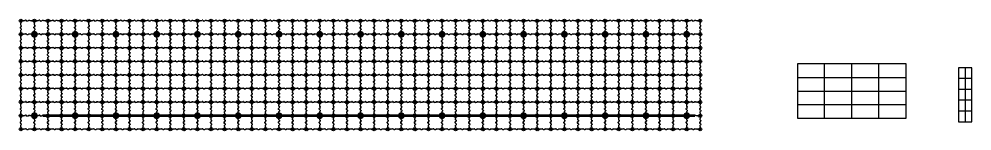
# Model space of a CAD drawing. Header units: millimetres. Extents: x -1449790 to -1271943, y 1093351 to 1381039.
# Drawn here: x -1366611 to -1331553, y 1130573 to 1134700 of the extents above; entities that cross this region are included whole.
import ezdxf

# ---------------------------------------------------------------- set-up
doc = ezdxf.new("R2010")
doc.units = ezdxf.units.MM
doc.header["$LTSCALE"] = 1000
doc.layers.get('0').update_dxf_attribs({"linetype": 'CONTINUOUS'})
doc.layers.add('W-FLOAT_BOWL浮筒', color=253, linetype='CONTINUOUS')

# ---------------------------------------------------------------- blocks, each defined once
blk = doc.blocks.new('浮筒')
at = {"layer": 'W-FLOAT_BOWL浮筒'}
for p, q in [((-49, 527), (-27, 549)), ((-49, 473), (-21, 445)), ((0, 395), (0, 351)), ((55, 479), (21, 445)), ((27, 549), (55, 521)), ((149, 500), (105, 500)), ((171, 484), (155, 497)), ((193, 481), (177, 481)), ((199, 484), (232, 513)), ((261, 516), (239, 516)), ((301, 484), (268, 513)), ((307, 481), (323, 481)), ((329, 484), (345, 497)), ((395, 500), (351, 500)), ((473, 549), (445, 521)), ((445, 479), (479, 445)), ((500, 395), (500, 351)), ((549, 473), (521, 445)), ((527, 549), (549, 527)), ((-49, 27), (-21, 55)), ((-16, 261), (-16, 239)), ((16, 301), (-13, 268)), ((16, 199), (-13, 232)), ((0, 149), (0, 105)), ((16, 329), (3, 345)), ((16, 171), (3, 155)), ((19, 307), (19, 323)), ((19, 193), (19, 177)), ((21, 55), (55, 21)), ((149, 0), (105, 0)), ((203, -13), (236, 16)), ((258, 19), (242, 19)), ((297, -13), (264, 16)), ((395, 0), (351, 0)), ((479, 55), (445, 21)), ((481, 258), (481, 242)), ((513, 297), (484, 264)), ((513, 203), (484, 236)), ((500, 149), (500, 105)), ((513, 333), (503, 345)), ((513, 167), (503, 155)), ((516, 304), (516, 326)), ((516, 196), (516, 174)), ((549, 27), (521, 55)), ((-27, -49), (-49, -27)), ((27, -49), (55, -21)), ((167, -13), (155, -3)), ((196, -16), (174, -16)), ((304, -16), (326, -16)), ((333, -13), (345, -3)), ((473, -49), (445, -21)), ((549, -27), (527, -49))]:
    blk.add_line(p, q, dxfattribs=at)
for centre, radius, start, end in [((-22, 500), 38, 135, 225), ((-24, 500), 7, 90, 270), ((0, 522), 38, 45, 135), ((0, 500), 25, 106.2602, 163.7398), ((0, 500), 25, 196.2602, 253.7398), ((-70, 395), 70, 0, 45), ((0, 524), 7, 0, 180), ((0, 476), 7, 180, 0), ((70, 395), 70, 135, 180), ((10, 351), 10, 180, 222.2737), ((0, 500), 25, 16.2602, 73.7398), ((0, 500), 25, 286.2602, 343.7398), ((24, 500), 7, 270, 90), ((105, 570), 70, 225, 270), ((105, 430), 70, 90, 135), ((149, 490), 10, 47.7263, 90), ((177, 491), 10, 227.7263, 270), ((193, 491), 10, 270, 312.2737), ((239, 506), 10, 90, 132.2737), ((261, 506), 10, 47.7263, 90), ((307, 491), 10, 227.7263, 270), ((323, 491), 10, 270, 312.2737), ((351, 490), 10, 90, 132.2737), ((395, 570), 70, 270, 315), ((395, 430), 70, 45, 90), ((476, 500), 7, 90, 270), ((500, 522), 38, 45, 135), ((500, 500), 25, 106.2602, 163.7398), ((500, 500), 25, 196.2602, 253.7398), ((430, 395), 70, 0, 45), ((500, 524), 7, 0, 180), ((500, 476), 7, 180, 0), ((570, 395), 70, 135, 180), ((510, 351), 10, 180, 222.2737), ((500, 500), 25, 16.2602, 73.7398), ((500, 500), 25, 286.2602, 343.7398), ((524, 500), 7, 270, 90), ((522, 500), 38, 315, 45), ((-22, 0), 38, 135, 225), ((-24, 0), 7, 90, 270), ((0, 0), 25, 106.2602, 163.7398), ((-70, 105), 70, 315, 0), ((-6, 261), 10, 137.7263, 180), ((-6, 239), 10, 180, 222.2737), ((0, 24), 7, 0, 180), ((10, 149), 10, 137.7263, 180), ((70, 105), 70, 180, 225), ((0, 0), 25, 16.2602, 73.7398), ((9, 323), 10, 0, 42.2737), ((9, 307), 10, 317.7263, 0), ((9, 193), 10, 0, 42.2737), ((9, 177), 10, 317.7263, 0), ((24, 0), 7, 270, 90), ((105, 70), 70, 225, 270), ((105, -70), 70, 90, 135), ((149, -10), 10, 47.7263, 90), ((242, 9), 10, 90, 132.2737), ((258, 9), 10, 47.7263, 90), ((351, -10), 10, 90, 132.2737), ((395, 70), 70, 270, 315), ((395, -70), 70, 45, 90), ((476, 0), 7, 90, 270), ((500, 0), 25, 106.2602, 163.7398), ((430, 105), 70, 315, 0), ((491, 258), 10, 137.7263, 180), ((491, 242), 10, 180, 222.2737), ((500, 24), 7, 0, 180), ((510, 149), 10, 137.7263, 180), ((570, 105), 70, 180, 225), ((500, 0), 25, 16.2602, 73.7398), ((506, 326), 10, 0, 42.2737), ((506, 304), 10, 317.7263, 0), ((506, 196), 10, 0, 42.2737), ((506, 174), 10, 317.7263, 0), ((524, 0), 7, 270, 90), ((522, 0), 38, 315, 45), ((0, -22), 38, 225, 315), ((0, 0), 25, 196.2602, 253.7398), ((0, -24), 7, 180, 0), ((0, 0), 25, 286.2602, 343.7398), ((174, -6), 10, 227.7263, 270), ((196, -6), 10, 270, 312.2737), ((304, -6), 10, 227.7263, 270), ((326, -6), 10, 270, 312.2737), ((500, -22), 38, 225, 315), ((500, 0), 25, 196.2602, 253.7398), ((500, -24), 7, 180, 0), ((500, 0), 25, 286.2602, 343.7398)]:
    blk.add_arc(centre, radius, start, end, dxfattribs=at)
blk = doc.blocks.new('*U109')
blk.add_blockref('浮筒', (-250, -250))
blk = doc.blocks.new('*U111')
at = {"color": 0, "linetype": 'ByBlock', "lineweight": -2, "transparency": 16777216}
for p in [(0, 3500), (500, 3500), (1000, 3500), (1500, 3500), (2000, 3500), (2500, 3500), (3000, 3500), (3500, 3500), (4000, 3500), (4500, 3500), (5000, 3500), (5500, 3500), (6000, 3500), (6500, 3500), (7000, 3500), (7500, 3500), (8000, 3500), (8500, 3500), (9000, 3500), (9500, 3500), (10000, 3500), (10500, 3500), (11000, 3500), (11500, 3500), (12000, 3500), (12500, 3500), (13000, 3500), (13500, 3500), (14000, 3500), (14500, 3500), (15000, 3500), (15500, 3500), (16000, 3500), (16500, 3500), (17000, 3500), (17500, 3500), (18000, 3500), (18500, 3500), (19000, 3500), (19500, 3500), (20000, 3500), (20500, 3500), (21000, 3500), (21500, 3500), (22000, 3500), (22500, 3500), (23000, 3500), (23500, 3500), (24000, 3500), (24500, 3500), (0, 3000), (500, 3000), (1000, 3000), (1500, 3000), (2000, 3000), (2500, 3000), (3000, 3000), (3500, 3000), (4000, 3000), (4500, 3000), (5000, 3000), (5500, 3000), (6000, 3000), (6500, 3000), (7000, 3000), (7500, 3000), (8000, 3000), (8500, 3000), (9000, 3000), (9500, 3000), (10000, 3000), (10500, 3000), (11000, 3000), (11500, 3000), (12000, 3000), (12500, 3000), (13000, 3000), (13500, 3000), (14000, 3000), (14500, 3000), (15000, 3000), (15500, 3000), (16000, 3000), (16500, 3000), (17000, 3000), (17500, 3000), (18000, 3000), (18500, 3000), (19000, 3000), (19500, 3000), (20000, 3000), (20500, 3000), (21000, 3000), (21500, 3000), (22000, 3000), (22500, 3000), (23000, 3000), (23500, 3000), (24000, 3000), (24500, 3000), (0, 2500), (500, 2500), (1000, 2500), (1500, 2500), (2000, 2500), (2500, 2500), (3000, 2500), (3500, 2500), (4000, 2500), (4500, 2500), (5000, 2500), (5500, 2500), (6000, 2500), (6500, 2500), (7000, 2500), (7500, 2500), (8000, 2500), (8500, 2500), (9000, 2500), (9500, 2500), (10000, 2500), (10500, 2500), (11000, 2500), (11500, 2500), (12000, 2500), (12500, 2500), (13000, 2500), (13500, 2500), (14000, 2500), (14500, 2500), (15000, 2500), (15500, 2500), (16000, 2500), (16500, 2500), (17000, 2500), (17500, 2500), (18000, 2500), (18500, 2500), (19000, 2500), (19500, 2500), (20000, 2500), (20500, 2500), (21000, 2500), (21500, 2500), (22000, 2500), (22500, 2500), (23000, 2500), (23500, 2500), (24000, 2500), (24500, 2500), (0, 2000), (500, 2000), (1000, 2000), (1500, 2000), (2000, 2000), (2500, 2000), (3000, 2000), (3500, 2000), (4000, 2000), (4500, 2000), (5000, 2000), (5500, 2000), (6000, 2000), (6500, 2000), (7000, 2000), (7500, 2000), (8000, 2000), (8500, 2000), (9000, 2000), (9500, 2000), (10000, 2000), (10500, 2000), (11000, 2000), (11500, 2000), (12000, 2000), (12500, 2000), (13000, 2000), (13500, 2000), (14000, 2000), (14500, 2000), (15000, 2000), (15500, 2000), (16000, 2000), (16500, 2000), (17000, 2000), (17500, 2000), (18000, 2000), (18500, 2000), (19000, 2000), (19500, 2000), (20000, 2000), (20500, 2000), (21000, 2000), (21500, 2000), (22000, 2000), (22500, 2000), (23000, 2000), (23500, 2000), (24000, 2000), (24500, 2000), (0, 1500), (500, 1500), (1000, 1500), (1500, 1500), (2000, 1500), (2500, 1500), (3000, 1500), (3500, 1500), (4000, 1500), (4500, 1500), (5000, 1500), (5500, 1500), (6000, 1500), (6500, 1500), (7000, 1500), (7500, 1500), (8000, 1500), (8500, 1500), (9000, 1500), (9500, 1500), (10000, 1500), (10500, 1500), (11000, 1500), (11500, 1500), (12000, 1500), (12500, 1500), (13000, 1500), (13500, 1500), (14000, 1500), (14500, 1500), (15000, 1500), (15500, 1500), (16000, 1500), (16500, 1500), (17000, 1500), (17500, 1500), (18000, 1500), (18500, 1500), (19000, 1500), (19500, 1500), (20000, 1500), (20500, 1500), (21000, 1500), (21500, 1500), (22000, 1500), (22500, 1500), (23000, 1500), (23500, 1500), (24000, 1500), (24500, 1500), (0, 1000), (500, 1000), (1000, 1000), (1500, 1000), (2000, 1000), (2500, 1000), (3000, 1000), (3500, 1000), (4000, 1000), (4500, 1000), (5000, 1000), (5500, 1000), (6000, 1000), (6500, 1000), (7000, 1000), (7500, 1000), (8000, 1000), (8500, 1000), (9000, 1000), (9500, 1000), (10000, 1000), (10500, 1000), (11000, 1000), (11500, 1000), (12000, 1000), (12500, 1000), (13000, 1000), (13500, 1000), (14000, 1000), (14500, 1000), (15000, 1000), (15500, 1000), (16000, 1000), (16500, 1000), (17000, 1000), (17500, 1000), (18000, 1000), (18500, 1000), (19000, 1000), (19500, 1000), (20000, 1000), (20500, 1000), (21000, 1000), (21500, 1000), (22000, 1000), (22500, 1000), (23000, 1000), (23500, 1000), (24000, 1000), (24500, 1000), (0, 500), (500, 500), (1000, 500), (1500, 500), (2000, 500), (2500, 500), (3000, 500), (3500, 500), (4000, 500), (4500, 500), (5000, 500), (5500, 500), (6000, 500), (6500, 500), (7000, 500), (7500, 500), (8000, 500), (8500, 500), (9000, 500), (9500, 500), (10000, 500), (10500, 500), (11000, 500), (11500, 500), (12000, 500), (12500, 500), (13000, 500), (13500, 500), (14000, 500), (14500, 500), (15000, 500), (15500, 500), (16000, 500), (16500, 500), (17000, 500), (17500, 500), (18000, 500), (18500, 500), (19000, 500), (19500, 500), (20000, 500), (20500, 500), (21000, 500), (21500, 500), (22000, 500), (22500, 500), (23000, 500), (23500, 500), (24000, 500), (24500, 500), (0, 0), (500, 0), (1000, 0), (1500, 0), (2000, 0), (2500, 0), (3000, 0), (3500, 0), (4000, 0), (4500, 0), (5000, 0), (5500, 0), (6000, 0), (6500, 0), (7000, 0), (7500, 0), (8000, 0), (8500, 0), (9000, 0), (9500, 0), (10000, 0), (10500, 0), (11000, 0), (11500, 0), (12000, 0), (12500, 0), (13000, 0), (13500, 0), (14000, 0), (14500, 0), (15000, 0), (15500, 0), (16000, 0), (16500, 0), (17000, 0), (17500, 0), (18000, 0), (18500, 0), (19000, 0), (19500, 0), (20000, 0), (20500, 0), (21000, 0), (21500, 0), (22000, 0), (22500, 0), (23000, 0), (23500, 0), (24000, 0), (24500, 0)]:
    blk.add_blockref('*U109', p, dxfattribs=at)
blk = doc.blocks.new('*U113')
at = {"color": 2, "const_width": 50}
blk.add_lwpolyline([(100, 0, 1), (-100, 0, 1)], format="xyb", close=True, dxfattribs=at)
blk = doc.blocks.new('*U114')
at = {"color": 0, "linetype": 'ByBlock', "lineweight": -2, "transparency": 16777216}
for p in [(0, 0), (1500, 0), (3000, 0), (4500, 0), (6000, 0), (7500, 0), (9000, 0), (10500, 0), (12000, 0), (13500, 0), (15000, 0), (16500, 0), (18000, 0), (19500, 0), (21000, 0), (22500, 0), (24000, 0)]:
    blk.add_blockref('*U113', p, dxfattribs=at)
blk = doc.blocks.new('*U115')
at = {"color": 2, "const_width": 50}
blk.add_lwpolyline([(100, 0, 1), (-100, 0, 1)], format="xyb", close=True, dxfattribs=at)
blk = doc.blocks.new('*U117')
at = {"color": 0, "linetype": 'ByBlock', "lineweight": -2, "transparency": 16777216}
for p in [(0, 0), (1500, 0), (3000, 0), (4500, 0), (6000, 0), (7500, 0), (9000, 0), (10500, 0), (12000, 0), (13500, 0), (15000, 0), (16500, 0), (18000, 0), (19500, 0), (21000, 0), (22500, 0), (24000, 0)]:
    blk.add_blockref('*U115', p, dxfattribs=at)

msp = doc.modelspace()

# ---------------------------------------------------------------- linework, layer by layer
for points in [[(-1337973.2, 1131043.8), (-1333973.2, 1131043.8), (-1333973.2, 1133043.8), (-1337973.2, 1133043.8)], [(-1332052.6, 1130904.6), (-1331552.6, 1130904.6), (-1331552.6, 1132904.6), (-1332052.6, 1132904.6)]]:
    msp.add_lwpolyline(points, close=True)
for points in [[(-1336973.2, 1131043.8), (-1336973.2, 1133043.8)], [(-1335973.2, 1131043.8), (-1335973.2, 1133043.8)], [(-1334973.2, 1131043.8), (-1334973.2, 1133043.8)], [(-1331802.6, 1132904.6), (-1331802.6, 1130904.6)], [(-1337973.2, 1132543.8), (-1333973.2, 1132543.8)], [(-1331552.6, 1132504.6), (-1332052.6, 1132504.6)], [(-1337973.2, 1132043.8), (-1333973.2, 1132043.8)], [(-1331552.6, 1132104.6), (-1332052.6, 1132104.6)], [(-1331552.6, 1131704.6), (-1332052.6, 1131704.6)], [(-1337973.2, 1131543.8), (-1333973.2, 1131543.8)], [(-1331552.6, 1131304.6), (-1332052.6, 1131304.6)]]:
    msp.add_lwpolyline(points)
at = {"color": 240, "true_color": 0xed1f24, "const_width": 100}
msp.add_lwpolyline([(-1365747.4, 1131136.2), (-1361747.4, 1131136.2)], dxfattribs=at)
at = {"color": 5, "const_width": 100}
msp.add_lwpolyline([(-1357747.4, 1131136.2), (-1361747.4, 1131136.2)], dxfattribs=at)
at = {"color": 4, "const_width": 100}
msp.add_lwpolyline([(-1357747.4, 1131136.2), (-1353747.4, 1131136.2)], dxfattribs=at)
at = {"color": 3, "const_width": 100}
msp.add_lwpolyline([(-1349747.4, 1131136.2), (-1353747.4, 1131136.2)], dxfattribs=at)
at = {"color": 1, "const_width": 100}
msp.add_lwpolyline([(-1349747.4, 1131136.2), (-1345747.4, 1131136.2)], dxfattribs=at)
at = {"color": 6, "const_width": 100}
msp.add_lwpolyline([(-1341747.4, 1131136.2), (-1345747.4, 1131136.2)], dxfattribs=at)

# ---------------------------------------------------------------- block references
at = {"xscale": -1, "rotation": 180}
msp.add_blockref('*U111', (-1366297.4, 1134386.2), dxfattribs=at)
for name, p in [('*U117', (-1366047.4, 1134136.2)), ('*U114', (-1366047.4, 1131136.2))]:
    msp.add_blockref(name, p)

doc.saveas('drawing.dxf')
